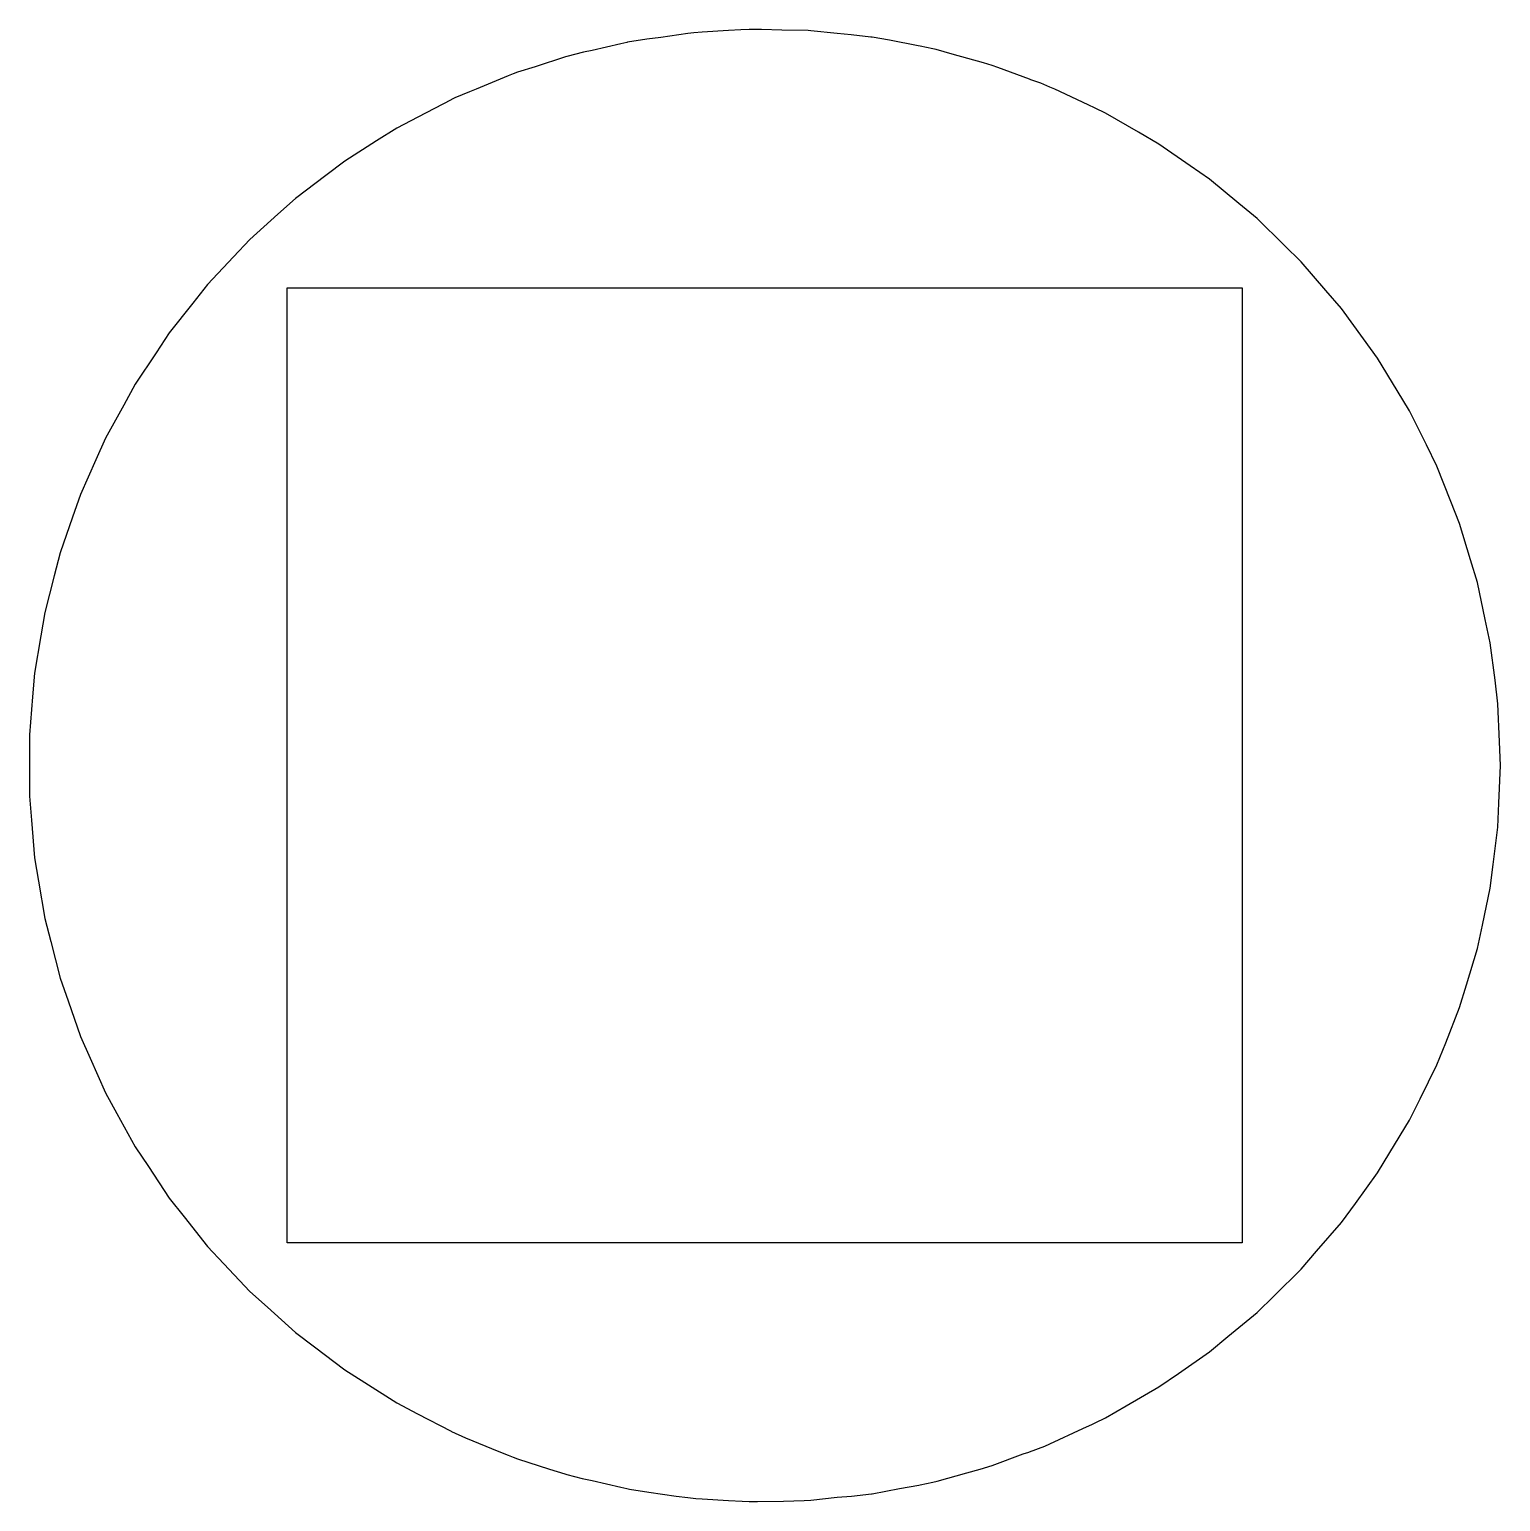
# Model space of a CAD drawing. Extents: x -10.4 to 10.3, y -10.3 to 10.3.
import ezdxf

# ---------------------------------------------------------------- set-up
doc = ezdxf.new("R2010")
doc.units = 0
doc.layers.get('0').update_dxf_attribs({"linetype": 'CONTINUOUS'})

msp = doc.modelspace()

# ---------------------------------------------------------------- linework, layer by layer
for points in [[(-10.3507, -0.427948), (-10.3228, -0.760879), (-10.2783, -1.2911), (-10.2225, -1.62053), (-10.1338, -2.14516), (-10.0507, -2.46877), (-9.91839, -2.98414), (-9.80852, -3.29966), (-9.63353, -3.80215), (-9.49764, -4.10737), (-9.28122, -4.59346), (-9.12026, -4.88623), (-8.86393, -5.3525), (-8.67904, -5.63079), (-8.38459, -6.07397), (-8.17706, -6.33581), (-7.84655, -6.7528), (-7.61785, -6.99635), (-7.25361, -7.38423), (-7.00532, -7.60779), (-6.6099, -7.96382), (-6.34378, -8.16582), (-5.91995, -8.48752), (-5.63786, -8.66654), (-5.1886, -8.95165), (-4.89586, -9.10464), (-4.42432, -9.35116), (-4.42093, -9.35286), (-4.41673, -9.35497), (-4.22276, -9.44061), (-3.75574, -9.63693), (-3.62225, -9.68807), (-3.55317, -9.71453), (-3.55261, -9.71474), (-3.49122, -9.7361), (-3.04003, -9.8827), (-2.82555, -9.94988), (-2.79884, -9.95683), (-2.58236, -10.0132), (-2.44325, -10.0426), (-2.03845, -10.1375), (-1.95551, -10.1549), (-1.91849, -10.1626), (-1.64639, -10.2061), (-1.26253, -10.2628), (-1.09849, -10.2809), (-0.986786, -10.2932), (-0.896852, -10.2988), (-0.525127, -10.3222), (-0.331915, -10.3341), (-0.234014, -10.3361), (-0.120371, -10.3383), (0.244815, -10.3307), (0.539332, -10.3239), (0.632022, -10.3173), (1.00116, -10.2785), (1.00144, -10.2785), (1.20088, -10.2639), (1.4836, -10.2295), (1.49367, -10.2278), (1.87922, -10.1543), (2.14856, -10.1077), (2.16582, -10.1039), (2.34437, -10.0642), (2.40484, -10.0508), (2.82151, -9.93447), (3.01249, -9.88302), (3.17847, -9.83069), (3.61774, -9.66733), (3.69436, -9.64277), (3.70593, -9.63845), (3.92002, -9.55852), (3.99009, -9.52831), (4.45267, -9.31064), (4.58986, -9.25092), (4.62666, -9.23277), (4.7742, -9.16034), (5.06355, -8.99329), (5.52435, -8.72724), (5.7987, -8.53657), (6.23562, -8.2329), (6.49305, -8.01993), (6.90303, -7.68077), (7.14174, -7.44701), (7.5219, -7.07472), (7.74021, -6.82181), (8.08789, -6.41902), (8.28427, -6.14873), (8.59702, -5.71826), (8.7701, -5.43248), (9.04573, -4.97735), (9.19429, -4.67809), (9.43087, -4.20149), (9.55386, -3.89085), (9.74974, -3.39613), (9.8463, -3.07629), (10.0001, -2.56691), (10.0696, -2.24011), (10.1802, -1.71964), (10.2221, -1.38818), (10.2887, -0.860284), (10.3027, -0.526475), (10.325, 0.005146), (10.311, 0.338956), (10.2887, 0.870577), (10.2469, 1.20205), (10.1802, 1.72994), (10.1107, 2.05674), (10.0001, 2.5772), (9.90353, 2.89704), (9.74974, 3.40642), (9.62675, 3.71706), (9.43087, 4.21179), (9.28232, 4.51105), (9.04573, 4.98764), (8.87266, 5.27342), (8.59702, 5.72855), (8.40064, 5.99885), (8.08789, 6.42932), (7.86958, 6.68223), (7.5219, 7.08502), (7.28319, 7.31878), (6.90303, 7.69106), (6.6456, 7.90402), (6.23562, 8.24319), (5.96127, 8.43387), (5.52435, 8.73754), (5.23501, 8.90459), (4.7742, 9.17063), (4.62575, 9.24301), (4.53025, 9.28837), (4.05974, 9.50978), (3.99011, 9.53862), (3.86219, 9.59161), (3.72513, 9.64229), (3.70595, 9.64859), (3.25828, 9.81507), (3.17844, 9.84092), (3.05604, 9.88055), (2.61782, 10.0029), (2.39212, 10.0642), (2.34442, 10.0747), (2.16583, 10.114), (2.13844, 10.12), (1.73589, 10.1968), (1.49365, 10.238), (1.47663, 10.2409), (1.19637, 10.2746), (1.00106, 10.2897), (0.632323, 10.3285), (0.632086, 10.3285), (0.594973, 10.3313), (0.225543, 10.3391), (-0.063478, 10.3484), (-0.234004, 10.3456), (-0.35416, 10.3435), (-0.52507, 10.3323), (-0.896876, 10.3089), (-1.01081, 10.3014), (-1.0985, 10.2913), (-1.47456, 10.2358), (-1.67284, 10.2127), (-1.94611, 10.1678), (-1.95563, 10.1658), (-2.03855, 10.1483), (-2.44314, 10.0534), (-2.5618, 10.0283), (-2.79888, 9.96726), (-2.81748, 9.96248), (-3.24456, 9.82371), (-3.49149, 9.7463), (-3.55304, 9.72366), (-3.62222, 9.69821), (-4.074, 9.5083), (-4.16663, 9.47375), (-4.37216, 9.38595), (-4.42055, 9.36236), (-4.42262, 9.36135), (-4.89416, 9.11484), (-5.1886, 8.96194), (-5.4707, 8.78292), (-5.91995, 8.49781), (-6.18608, 8.29581), (-6.6099, 7.97411), (-6.85819, 7.75056), (-7.25361, 7.39452), (-7.48231, 7.15097), (-7.84655, 6.76309), (-8.05408, 6.50126), (-8.38459, 6.08427), (-8.56948, 5.80598), (-8.86393, 5.3628), (-9.02488, 5.07002), (-9.28122, 4.60375), (-9.41711, 4.29853), (-9.63353, 3.81244), (-9.74341, 3.49692), (-9.91839, 2.99443), (-10.0015, 2.67083), (-10.1338, 2.15546), (-10.1895, 1.82603), (-10.2783, 1.30139), (-10.3062, 0.968464), (-10.3507, 0.438241)], [(-6.7274, -6.70485), (-6.7274, 6.71515), (6.6926, 6.71515), (6.6926, -6.70485)]]:
    msp.add_lwpolyline(points, close=True)

doc.saveas('drawing.dxf')
